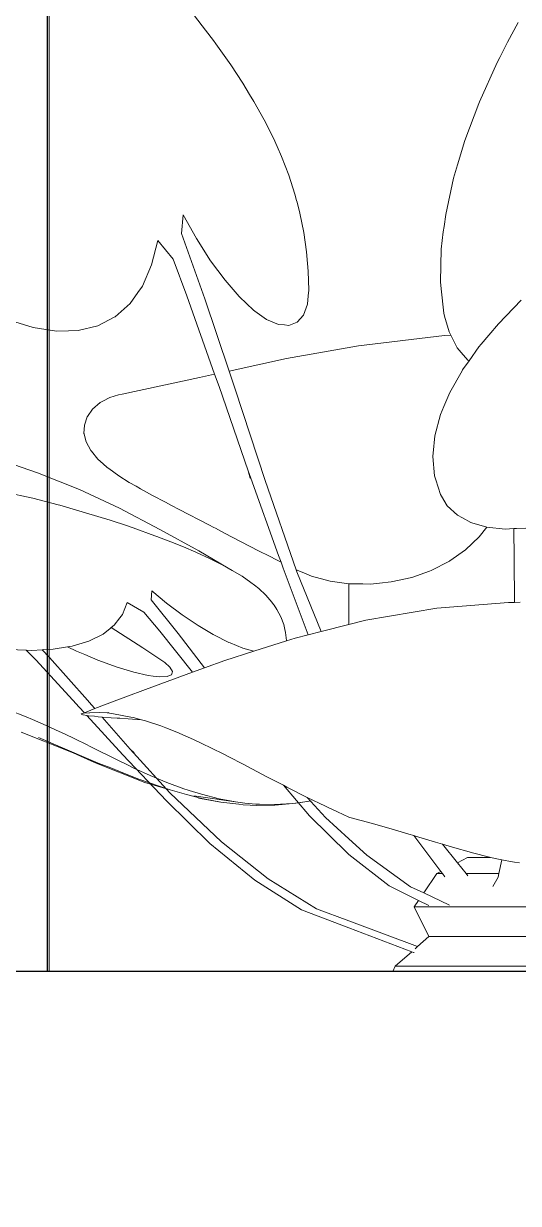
# Model space of a CAD drawing. Header units: inches. Extents: x 249 to 1192, y -18 to 440.
# Drawn here: x 638.7486 to 638.9311, y 264.2623 to 264.6975 of the extents above; entities that cross this region are included whole.
import ezdxf

# ---------------------------------------------------------------- set-up
doc = ezdxf.new("R2010")
doc.units = ezdxf.units.IN
doc.header["$MEASUREMENT"] = 0
doc.layers.add('DINDING', color=6, linetype='Continuous', lineweight=0)
doc.layers.add('VEGETASI', color=60, linetype='Continuous', lineweight=0)
doc.layers.add('KOLOM', color=5, linetype='Continuous')

# ---------------------------------------------------------------- blocks, each defined once
blk = doc.blocks.new('tanaman')
for p, q in [((585.40326, 360.1728), (585.39939, 360.18003)), ((585.51879, 360.1825), (585.51463, 360.17723)), ((585.51463, 360.17723), (585.51175, 360.17345)), ((585.40618, 360.16711), (585.40326, 360.1728)), ((585.51085, 360.17222), (585.50538, 360.16449)), ((585.51175, 360.17345), (585.51085, 360.17222)), ((585.40708, 360.16532), (585.40618, 360.16711)), ((585.41364, 360.15078), (585.40708, 360.16532)), ((585.50538, 360.16449), (585.50095, 360.15772)), ((585.50095, 360.15772), (585.49841, 360.15357)), ((585.49841, 360.15357), (585.49685, 360.15094)), ((585.41386, 360.15025), (585.41364, 360.15078)), ((585.41903, 360.13653), (585.41386, 360.15025)), ((585.49685, 360.15094), (585.49307, 360.14418)), ((585.49307, 360.14418), (585.48964, 360.13743)), ((585.42177, 360.12763), (585.41903, 360.13653)), ((585.48964, 360.13743), (585.48823, 360.13438)), ((585.48659, 360.13061), (585.48395, 360.12371)), ((585.48823, 360.13438), (585.48659, 360.13061)), ((585.42319, 360.12266), (585.42177, 360.12763)), ((585.42609, 360.10927), (585.42319, 360.12266)), ((585.48395, 360.12371), (585.48171, 360.11672)), ((585.48091, 360.11375), (585.47989, 360.10968)), ((585.48109, 360.11445), (585.48091, 360.11375)), ((585.48171, 360.11672), (585.48109, 360.11445)), ((585.42672, 360.10486), (585.42609, 360.10927)), ((585.47989, 360.10968), (585.47847, 360.1026)), ((585.518, 360.10035), (585.52293, 360.10912)), ((585.52293, 360.10912), (585.52354, 360.10227)), ((585.42698, 360.10286), (585.42672, 360.10486)), ((585.42772, 360.09648), (585.42698, 360.10286)), ((585.47847, 360.1026), (585.47746, 360.0955)), ((585.5128, 360.09222), (585.518, 360.10035)), ((585.51492, 360.0782), (585.52354, 360.10227)), ((585.42803, 360.08436), (585.42772, 360.09648)), ((585.53229, 360.09968), (585.52659, 360.09278)), ((585.53229, 360.09968), (585.53454, 360.09066)), ((585.47707, 360.0912), (585.47685, 360.0884)), ((585.47746, 360.0955), (585.47707, 360.0912)), ((585.50748, 360.08497), (585.5128, 360.09222)), ((585.52659, 360.09278), (585.52154, 360.07924)), ((585.47685, 360.0884), (585.47663, 360.08134)), ((585.53454, 360.09066), (585.53796, 360.08286)), ((585.42783, 360.08188), (585.42803, 360.08436)), ((585.50231, 360.079), (585.50748, 360.08497)), ((585.53796, 360.08286), (585.53964, 360.08047)), ((585.42678, 360.07287), (585.42783, 360.08188)), ((585.47663, 360.08134), (585.47682, 360.07919)), ((585.47682, 360.07919), (585.4771, 360.07615)), ((585.49701, 360.07399), (585.50217, 360.07883)), ((585.50217, 360.07883), (585.50231, 360.079)), ((585.50598, 360.05149), (585.51492, 360.0782)), ((585.52154, 360.07924), (585.5113, 360.05032)), ((585.53964, 360.08047), (585.54246, 360.07645)), ((585.40664, 360.06898), (585.39824, 360.07759)), ((585.4771, 360.07615), (585.47851, 360.07216)), ((585.49653, 360.07365), (585.49701, 360.07399)), ((585.54246, 360.07645), (585.54797, 360.07154)), ((585.42486, 360.06593), (585.42649, 360.07175)), ((585.42649, 360.07175), (585.42678, 360.07287)), ((585.47851, 360.07216), (585.48082, 360.06952)), ((585.48082, 360.06952), (585.48276, 360.06879)), ((585.48775, 360.06868), (585.49216, 360.07057)), ((585.49216, 360.07057), (585.49653, 360.07365)), ((585.54797, 360.07154), (585.54805, 360.0715)), ((585.54805, 360.0715), (585.5544, 360.06819)), ((585.57822, 360.06755), (585.58663, 360.0701)), ((585.41025, 360.06479), (585.40664, 360.06898)), ((585.42424, 360.06473), (585.42486, 360.06593)), ((585.48276, 360.06879), (585.48393, 360.06834)), ((585.48393, 360.06834), (585.48558, 360.0685)), ((585.48558, 360.0685), (585.48775, 360.06868)), ((585.5544, 360.06819), (585.56166, 360.06643)), ((585.56166, 360.06643), (585.5652, 360.06638)), ((585.5652, 360.06638), (585.56963, 360.06623)), ((585.56963, 360.06623), (585.57822, 360.06755)), ((585.41302, 360.06145), (585.41025, 360.06479)), ((585.41387, 360.06039), (585.41302, 360.06145)), ((585.42187, 360.06011), (585.42424, 360.06473)), ((585.42424, 360.06473), (585.42652, 360.06466)), ((585.42652, 360.06466), (585.45826, 360.06082)), ((585.45826, 360.06082), (585.48477, 360.05619)), ((585.4175, 360.05525), (585.41387, 360.06039)), ((585.4179, 360.05552), (585.42041, 360.0584)), ((585.42041, 360.0584), (585.42187, 360.06011)), ((585.4175, 360.05525), (585.41757, 360.0553)), ((585.41988, 360.0519), (585.4175, 360.05525)), ((585.41757, 360.0553), (585.4179, 360.05552)), ((585.48477, 360.05619), (585.50598, 360.05149)), ((585.42006, 360.05159), (585.41988, 360.0519)), ((585.42461, 360.04355), (585.42006, 360.05159)), ((585.50374, 360.04479), (585.50598, 360.05149)), ((585.5113, 360.05032), (585.50968, 360.04575)), ((585.5113, 360.05032), (585.51686, 360.04908)), ((585.51686, 360.04908), (585.54546, 360.043)), ((585.42685, 360.03837), (585.42461, 360.04355)), ((585.49266, 360.01114), (585.50374, 360.04479)), ((585.50968, 360.04575), (585.49891, 360.01469)), ((585.54546, 360.043), (585.54676, 360.04269)), ((585.54676, 360.04269), (585.54992, 360.0417)), ((585.54992, 360.0417), (585.55255, 360.04044)), ((585.55255, 360.04044), (585.55356, 360.03986)), ((585.55356, 360.03986), (585.55636, 360.03748)), ((585.42803, 360.03543), (585.42685, 360.03837)), ((585.43011, 360.02757), (585.42803, 360.03543)), ((585.55636, 360.03748), (585.55819, 360.03479)), ((585.55819, 360.03479), (585.5583, 360.03461)), ((585.5583, 360.03461), (585.55935, 360.03157)), ((585.55935, 360.03157), (585.55949, 360.02847)), ((585.4304, 360.025), (585.43011, 360.02757)), ((585.55893, 360.0263), (585.5587, 360.02534)), ((585.55945, 360.02834), (585.55893, 360.0263)), ((585.55949, 360.02847), (585.55945, 360.02834)), ((585.43052, 360.02383), (585.4304, 360.025)), ((585.43084, 360.02004), (585.43052, 360.02383)), ((585.55677, 360.02191), (585.55442, 360.01904)), ((585.55701, 360.02219), (585.55677, 360.02191)), ((585.5587, 360.02534), (585.55701, 360.02219)), ((585.4302, 360.01289), (585.43084, 360.02004)), ((585.55237, 360.01724), (585.55094, 360.01591)), ((585.55442, 360.01904), (585.55237, 360.01724)), ((585.59197, 360.01924), (585.57662, 360.01391)), ((585.42978, 360.01143), (585.4302, 360.01289)), ((585.49891, 360.01469), (585.49796, 360.01196)), ((585.49891, 360.01469), (585.49816, 360.01199)), ((585.55033, 360.0155), (585.54659, 360.01281)), ((585.55094, 360.01591), (585.55033, 360.0155)), ((585.57662, 360.01391), (585.56114, 360.00784)), ((585.42807, 360.00597), (585.42978, 360.01143)), ((585.48126, 359.9782), (585.49266, 360.01114)), ((585.49796, 360.01196), (585.4877, 359.98353)), ((585.49816, 360.01199), (585.49796, 360.01196)), ((585.54024, 360.00899), (585.53866, 360.00804)), ((585.54279, 360.01045), (585.54024, 360.00899)), ((585.54659, 360.01281), (585.54279, 360.01045)), ((585.42551, 360.00176), (585.42767, 360.0053)), ((585.42767, 360.0053), (585.42807, 360.00597)), ((585.53422, 360.00559), (585.52947, 360.0031)), ((585.53866, 360.00804), (585.53422, 360.00559)), ((585.56114, 360.00784), (585.54639, 360.00087)), ((585.57836, 360.00461), (585.56899, 360.00216)), ((585.58874, 360.00681), (585.57836, 360.00461)), ((585.42174, 359.9983), (585.42551, 360.00176)), ((585.52442, 360.00048), (585.51348, 359.99478)), ((585.52717, 360.00196), (585.52442, 360.00048)), ((585.52947, 360.0031), (585.52717, 360.00196)), ((585.54639, 360.00087), (585.53157, 359.99305)), ((585.56843, 360.002), (585.55893, 359.99925)), ((585.56899, 360.00216), (585.56843, 360.002)), ((585.41096, 359.99397), (585.41643, 359.99556)), ((585.41643, 359.99556), (585.41685, 359.99567)), ((585.41685, 359.99567), (585.41992, 359.99734)), ((585.41992, 359.99734), (585.42174, 359.9983)), ((585.5495, 359.99633), (585.54385, 359.99449)), ((585.54988, 359.99645), (585.5495, 359.99633)), ((585.55893, 359.99925), (585.54988, 359.99645)), ((585.39658, 359.99355), (585.39996, 359.99343)), ((585.39996, 359.99343), (585.40103, 359.99338)), ((585.40085, 359.98221), (585.40103, 359.99338)), ((585.40103, 359.99338), (585.40413, 359.99323)), ((585.40413, 359.99323), (585.41093, 359.99396)), ((585.41093, 359.99396), (585.41096, 359.99397)), ((585.41376, 359.99033), (585.41096, 359.99397)), ((585.50761, 359.99172), (585.50148, 359.98852)), ((585.51096, 359.99351), (585.50761, 359.99172)), ((585.51155, 359.99381), (585.51096, 359.99351)), ((585.51348, 359.99478), (585.51155, 359.99381)), ((585.53157, 359.99305), (585.51716, 359.98515)), ((585.54132, 359.99362), (585.53331, 359.99077)), ((585.54385, 359.99449), (585.54132, 359.99362)), ((585.4188, 359.98557), (585.41376, 359.99033)), ((585.50148, 359.98852), (585.4951, 359.98522)), ((585.52589, 359.98792), (585.52189, 359.9863)), ((585.53262, 359.99052), (585.52589, 359.98792)), ((585.53331, 359.99077), (585.53262, 359.99052)), ((585.42457, 359.98154), (585.4188, 359.98557)), ((585.4877, 359.98353), (585.4868, 359.98097)), ((585.49105, 359.98318), (585.48847, 359.98182)), ((585.4951, 359.98522), (585.49105, 359.98318)), ((585.51716, 359.98515), (585.50631, 359.97884)), ((585.51824, 359.98472), (585.51299, 359.98229)), ((585.5191, 359.98509), (585.51824, 359.98472)), ((585.52189, 359.9863), (585.5191, 359.98509)), ((585.40067, 359.96618), (585.40085, 359.98221)), ((585.42474, 359.98142), (585.42457, 359.98154)), ((585.43141, 359.978), (585.42474, 359.98142)), ((585.48606, 359.97886), (585.47676, 359.95423)), ((585.48126, 359.9782), (585.47906, 359.97731)), ((585.48101, 359.97748), (585.48126, 359.9782)), ((585.4868, 359.98097), (585.48606, 359.97886)), ((585.48847, 359.98182), (585.4868, 359.98097)), ((585.50631, 359.97884), (585.50482, 359.97799)), ((585.50875, 359.98016), (585.50631, 359.97884)), ((585.51299, 359.98229), (585.50875, 359.98016)), ((585.43213, 359.97775), (585.43141, 359.978)), ((585.43862, 359.97541), (585.43213, 359.97775)), ((585.44618, 359.97371), (585.43862, 359.97541)), ((585.45054, 359.97327), (585.44618, 359.97371)), ((585.46874, 359.97403), (585.46177, 359.97308)), ((585.47553, 359.97583), (585.46874, 359.97403)), ((585.47201, 359.95543), (585.48101, 359.97748)), ((585.47906, 359.97731), (585.47553, 359.97583)), ((585.5012, 359.9758), (585.49791, 359.97357)), ((585.50482, 359.97799), (585.5012, 359.9758)), ((585.45386, 359.97292), (585.45054, 359.97327)), ((585.45668, 359.97298), (585.45386, 359.97292)), ((585.46145, 359.97304), (585.45668, 359.97298)), ((585.46177, 359.97308), (585.46145, 359.97304)), ((585.46177, 359.97308), (585.46177, 359.95802)), ((585.49497, 359.97125), (585.4924, 359.9688)), ((585.49656, 359.97255), (585.49497, 359.97125)), ((585.49791, 359.97357), (585.49656, 359.97255)), ((585.529, 359.96583), (585.53446, 359.97038)), ((585.53446, 359.97038), (585.53477, 359.96709)), ((585.39863, 359.96623), (585.40067, 359.96618)), ((585.40067, 359.96618), (585.403, 359.96612)), ((585.42933, 359.96407), (585.403, 359.96612)), ((585.48941, 359.96513), (585.48837, 359.96357)), ((585.48959, 359.96539), (585.48941, 359.96513)), ((585.4902, 359.96624), (585.48959, 359.96539)), ((585.4924, 359.9688), (585.4902, 359.96624)), ((585.52328, 359.96153), (585.529, 359.96583)), ((585.52475, 359.95475), (585.53477, 359.96709)), ((585.54354, 359.96615), (585.5374, 359.96253)), ((585.54354, 359.96615), (585.54533, 359.96167)), ((585.45552, 359.95961), (585.42933, 359.96407)), ((585.48692, 359.96081), (585.48584, 359.95797)), ((585.48837, 359.96357), (585.48692, 359.96081)), ((585.51744, 359.95761), (585.52328, 359.96153)), ((585.5374, 359.96253), (585.53155, 359.95556)), ((585.54533, 359.96167), (585.54628, 359.96042)), ((585.46177, 359.95802), (585.45552, 359.95961)), ((585.47201, 359.95543), (585.46177, 359.95802)), ((585.48584, 359.95797), (585.4854, 359.95622)), ((585.51181, 359.9543), (585.51744, 359.95761)), ((585.53773, 359.94939), (585.54943, 359.95686)), ((585.54628, 359.96042), (585.54832, 359.95774)), ((585.54832, 359.95774), (585.54943, 359.95686)), ((585.54943, 359.95686), (585.54987, 359.95652)), ((585.54987, 359.95652), (585.55244, 359.95445)), ((585.47676, 359.95423), (585.47201, 359.95543)), ((585.48158, 359.95301), (585.47676, 359.95423)), ((585.48481, 359.95198), (585.48158, 359.95301)), ((585.48513, 359.95505), (585.48479, 359.95209)), ((585.48479, 359.95209), (585.48481, 359.95198)), ((585.49687, 359.94813), (585.48481, 359.95198)), ((585.4854, 359.95622), (585.48513, 359.95505)), ((585.50608, 359.9514), (585.51165, 359.9542)), ((585.51165, 359.9542), (585.51181, 359.9543)), ((585.51505, 359.94201), (585.52475, 359.95475)), ((585.53155, 359.95556), (585.51946, 359.94041)), ((585.55244, 359.95445), (585.55764, 359.95186)), ((585.49687, 359.94813), (585.50087, 359.9493)), ((585.50755, 359.94473), (585.49687, 359.94813)), ((585.50087, 359.9493), (585.50556, 359.9512)), ((585.50556, 359.9512), (585.50608, 359.9514)), ((585.53007, 359.9443), (585.53773, 359.94939)), ((585.55764, 359.95186), (585.55772, 359.95184)), ((585.55772, 359.95184), (585.56382, 359.95001)), ((585.5622, 359.94816), (585.55923, 359.94696)), ((585.56557, 359.94973), (585.5622, 359.94816)), ((585.56382, 359.95001), (585.56557, 359.94973)), ((585.56557, 359.94973), (585.57088, 359.94889)), ((585.57088, 359.94889), (585.57436, 359.94874)), ((585.57487, 359.94871), (585.57221, 359.94587)), ((585.57436, 359.94874), (585.57487, 359.94871)), ((585.57487, 359.94871), (585.57871, 359.94848)), ((585.57728, 359.94496), (585.58081, 359.94855)), ((585.57871, 359.94848), (585.58081, 359.94855)), ((585.58081, 359.94855), (585.58719, 359.94875)), ((585.51505, 359.94201), (585.50755, 359.94473)), ((585.5278, 359.94229), (585.52969, 359.944)), ((585.52969, 359.944), (585.53007, 359.9443)), ((585.55435, 359.94489), (585.54726, 359.94229)), ((585.55923, 359.94696), (585.55435, 359.94489)), ((585.57221, 359.94587), (585.55814, 359.93006)), ((585.56354, 359.93006), (585.57728, 359.94496)), ((585.51946, 359.94041), (585.51505, 359.94201)), ((585.53345, 359.93533), (585.51946, 359.94041)), ((585.52683, 359.94065), (585.5278, 359.94229)), ((585.52696, 359.94025), (585.52683, 359.94065)), ((585.52719, 359.93946), (585.52696, 359.94025)), ((585.5273, 359.93943), (585.52719, 359.93946)), ((585.52884, 359.93878), (585.5273, 359.93943)), ((585.53401, 359.93899), (585.53175, 359.93867)), ((585.53585, 359.93919), (585.53401, 359.93899)), ((585.54106, 359.94039), (585.53585, 359.93919)), ((585.54719, 359.94227), (585.54106, 359.94039)), ((585.54726, 359.94229), (585.54719, 359.94227)), ((585.53175, 359.93867), (585.52884, 359.93878)), ((585.54733, 359.93006), (585.53345, 359.93533)), ((585.02098, 359.92392), (585.02734, 359.92648)), ((585.55543, 359.92698), (585.54733, 359.93006)), ((585.55666, 359.92839), (585.55543, 359.92698)), ((585.55934, 359.92548), (585.55543, 359.92698)), ((585.55814, 359.93006), (585.55666, 359.92839)), ((585.55934, 359.92548), (585.56122, 359.92755)), ((585.56122, 359.92755), (585.56354, 359.93006)), ((585.01481, 359.92128), (585.01865, 359.92294)), ((585.01865, 359.92294), (585.02098, 359.92392)), ((585.53678, 359.92247), (585.53114, 359.9206)), ((585.53831, 359.92287), (585.53678, 359.92247)), ((585.54141, 359.92369), (585.53831, 359.92287)), ((585.53831, 359.92287), (585.54315, 359.92318)), ((585.54215, 359.92385), (585.54141, 359.92369)), ((585.54865, 359.92506), (585.54215, 359.92385)), ((585.55273, 359.92388), (585.54243, 359.91208)), ((585.54315, 359.92318), (585.54626, 359.92347)), ((585.54522, 359.90993), (585.55844, 359.92448)), ((585.54626, 359.92347), (585.54724, 359.92353)), ((585.54724, 359.92353), (585.54941, 359.92361)), ((585.5501, 359.92532), (585.54865, 359.92506)), ((585.54941, 359.92361), (585.55273, 359.92388)), ((585.5501, 359.92532), (585.55059, 359.92556)), ((585.55095, 359.92544), (585.5501, 359.92532)), ((585.55095, 359.92544), (585.55059, 359.92556)), ((585.55376, 359.92558), (585.55095, 359.92544)), ((585.55273, 359.92388), (585.55431, 359.92401)), ((585.55734, 359.9255), (585.55376, 359.92558)), ((585.55431, 359.92401), (585.55555, 359.92421)), ((585.55555, 359.92421), (585.5578, 359.92438)), ((585.55744, 359.92549), (585.55734, 359.9255)), ((585.55969, 359.92526), (585.55744, 359.92549)), ((585.5578, 359.92438), (585.55844, 359.92448)), ((585.55844, 359.92448), (585.5598, 359.9247)), ((585.5601, 359.9252), (585.55934, 359.92548)), ((585.5601, 359.9252), (585.55969, 359.92526)), ((585.5598, 359.9247), (585.55987, 359.92471)), ((585.55987, 359.92471), (585.5605, 359.925)), ((585.56041, 359.92506), (585.5601, 359.9252)), ((585.5605, 359.925), (585.56041, 359.92506)), ((585.00314, 359.91588), (585.00692, 359.91768)), ((585.00692, 359.91768), (585.00886, 359.91859)), ((585.00886, 359.91859), (585.01481, 359.92128)), ((585.02293, 359.91825), (585.01448, 359.91494)), ((585.52525, 359.91829), (585.5191, 359.91558)), ((585.52931, 359.91994), (585.52525, 359.91829)), ((585.53114, 359.9206), (585.52931, 359.91994)), ((584.987, 359.90781), (584.99767, 359.91319)), ((584.99767, 359.91319), (584.99858, 359.91364)), ((584.9979, 359.90829), (585.0165, 359.9164)), ((584.99858, 359.91364), (585.00314, 359.91588)), ((585.01393, 359.91472), (585.00374, 359.91063)), ((585.01448, 359.91494), (585.01393, 359.91472)), ((585.51578, 359.91405), (585.51269, 359.91253)), ((585.5191, 359.91558), (585.51578, 359.91405)), ((584.99588, 359.90708), (585.00374, 359.91063)), ((584.99901, 359.90874), (584.9979, 359.90829)), ((585.00374, 359.91063), (584.99901, 359.90874)), ((585.50605, 359.90918), (585.50077, 359.90646)), ((585.50772, 359.91005), (585.50605, 359.90918)), ((585.51269, 359.91253), (585.50772, 359.91005)), ((585.54117, 359.91066), (585.5278, 359.8959)), ((585.52906, 359.89292), (585.54522, 359.90993)), ((585.54243, 359.91208), (585.54102, 359.91068)), ((585.54102, 359.91068), (585.54117, 359.91066)), ((585.54243, 359.91208), (585.54117, 359.91066)), ((584.97535, 359.90234), (584.98129, 359.90504)), ((584.99588, 359.90708), (584.97728, 359.8997)), ((584.98129, 359.90504), (584.98156, 359.90517)), ((584.98156, 359.90517), (584.9837, 359.9062)), ((584.9837, 359.9062), (584.987, 359.90781)), ((584.9898, 359.90511), (584.98476, 359.90306)), ((584.99444, 359.90692), (584.9898, 359.90511)), ((584.9979, 359.90829), (584.99444, 359.90692)), ((585.49917, 359.90561), (585.49206, 359.90189)), ((585.50077, 359.90646), (585.49917, 359.90561)), ((584.96289, 359.89744), (584.96921, 359.89978)), ((584.96796, 359.89703), (584.97728, 359.8997)), ((584.96921, 359.89978), (584.97535, 359.90234)), ((584.97943, 359.90099), (584.97556, 359.89957)), ((584.98476, 359.90306), (584.97943, 359.90099)), ((585.49206, 359.90189), (585.48593, 359.8987)), ((584.94983, 359.89373), (584.95642, 359.8954)), ((584.95642, 359.8954), (584.96092, 359.89679)), ((584.96092, 359.89679), (584.96132, 359.89692)), ((584.96092, 359.89679), (584.96132, 359.89692)), ((584.96092, 359.89679), (584.96132, 359.89692)), ((584.96092, 359.89679), (584.96132, 359.89692)), ((584.96092, 359.89679), (584.96132, 359.89692)), ((584.96092, 359.89679), (584.96128, 359.89687)), ((584.96128, 359.89687), (584.96132, 359.89692)), ((584.96132, 359.89692), (584.96289, 359.89744)), ((584.96796, 359.89703), (584.96188, 359.89527)), ((584.97382, 359.89896), (584.96796, 359.89703)), ((584.97413, 359.89907), (584.97382, 359.89896)), ((584.97556, 359.89957), (584.97413, 359.89907)), ((585.48593, 359.8987), (585.47627, 359.88742)), ((585.48473, 359.89807), (585.47717, 359.89424)), ((585.48593, 359.8987), (585.48473, 359.89807)), ((584.91589, 359.89296), (584.92079, 359.89228)), ((584.92047, 359.89226), (584.91589, 359.89296)), ((584.92265, 359.89197), (584.92047, 359.89226)), ((584.92079, 359.89228), (584.92276, 359.89204)), ((584.92936, 359.89138), (584.92265, 359.89197)), ((584.92276, 359.89204), (584.92959, 359.89161)), ((584.93605, 359.8913), (584.92936, 359.89138)), ((584.92959, 359.89161), (584.93501, 359.8917)), ((584.93501, 359.8917), (584.93639, 359.89178)), ((584.93839, 359.89139), (584.93605, 359.8913)), ((584.93639, 359.89178), (584.94037, 359.89214)), ((584.941, 359.89156), (584.93839, 359.89139)), ((584.94383, 359.89263), (584.94037, 359.89214)), ((584.94267, 359.89171), (584.941, 359.89156)), ((584.94921, 359.89254), (584.94267, 359.89171)), ((584.95922, 359.89478), (584.94383, 359.89263)), ((584.94383, 359.89263), (584.94983, 359.89373)), ((584.94921, 359.89254), (584.95744, 359.89396)), ((584.95562, 359.89375), (584.94921, 359.89254)), ((584.95681, 359.89402), (584.95562, 359.89375)), ((584.96188, 359.89527), (584.95681, 359.89402)), ((585.47041, 359.88689), (585.47717, 359.89424)), ((585.47717, 359.89424), (585.47048, 359.89097)), ((585.46147, 359.88681), (585.45308, 359.88457)), ((585.46177, 359.88695), (585.46147, 359.88681)), ((585.46603, 359.88889), (585.46177, 359.88695)), ((585.46177, 359.87897), (585.47041, 359.88689)), ((585.47627, 359.88742), (585.46202, 359.87338)), ((585.46943, 359.89046), (585.46603, 359.88889)), ((585.47048, 359.89097), (585.46943, 359.89046)), ((585.45308, 359.88457), (585.44499, 359.88226)), ((585.43788, 359.88016), (585.42788, 359.86694)), ((585.43723, 359.87997), (585.42982, 359.87774)), ((585.43766, 359.88009), (585.43723, 359.87997)), ((585.43788, 359.88016), (585.43766, 359.88009)), ((585.43964, 359.88066), (585.43788, 359.88016)), ((585.44499, 359.88226), (585.43964, 359.88066)), ((585.45517, 359.87291), (585.46177, 359.87897)), ((585.41616, 359.8738), (585.40996, 359.87222)), ((585.41743, 359.87413), (585.41616, 359.8738)), ((585.42279, 359.87566), (585.41743, 359.87413)), ((585.42178, 359.87017), (585.42729, 359.87699)), ((585.42729, 359.87699), (585.42279, 359.87566)), ((585.42982, 359.87774), (585.42729, 359.87699)), ((585.50878, 359.87784), (585.4916, 359.86421)), ((585.49651, 359.86368), (585.51305, 359.87724)), ((585.40079, 359.87041), (585.39892, 359.87017)), ((585.40288, 359.87074), (585.40079, 359.87041)), ((585.40421, 359.87099), (585.40288, 359.87074)), ((585.4054, 359.87124), (585.40421, 359.87099)), ((585.40956, 359.87214), (585.4054, 359.87124)), ((585.4054, 359.87124), (585.40646, 359.86614)), ((585.40996, 359.87222), (585.40956, 359.87214)), ((585.41807, 359.87214), (585.40956, 359.87214)), ((585.42178, 359.87017), (585.41807, 359.87214)), ((585.41852, 359.86614), (585.42178, 359.87017)), ((585.43905, 359.8613), (585.45517, 359.87291)), ((585.46177, 359.87319), (585.44692, 359.86164)), ((585.46202, 359.87338), (585.46177, 359.87319)), ((585.40646, 359.86614), (585.40673, 359.86485)), ((585.41852, 359.86614), (585.40646, 359.86614)), ((585.41789, 359.86537), (585.41852, 359.86614)), ((585.42728, 359.86614), (585.42639, 359.86497)), ((585.42788, 359.86694), (585.42728, 359.86614)), ((585.42938, 359.86614), (585.42728, 359.86614)), ((585.42938, 359.86614), (585.42788, 359.86694)), ((585.4342, 359.85903), (585.42938, 359.86614)), ((585.40673, 359.86485), (585.4087, 359.86141)), ((585.4342, 359.85903), (585.43905, 359.8613)), ((585.44692, 359.86164), (585.4361, 359.85622)), ((585.4916, 359.86421), (585.47374, 359.85319)), ((585.47928, 359.85279), (585.49651, 359.86368)), ((585.42464, 359.85455), (585.4342, 359.85903)), ((585.4361, 359.85622), (585.43234, 359.85434)), ((585.4377, 359.85385), (585.4361, 359.85622)), ((585.35454, 359.85385), (585.4377, 359.85385)), ((585.43228, 359.84293), (585.4377, 359.85385)), ((585.47374, 359.85319), (585.46177, 359.84871)), ((585.46177, 359.84612), (585.47928, 359.85279)), ((585.46177, 359.84871), (585.43645, 359.83924)), ((585.43864, 359.8373), (585.46177, 359.84612)), ((585.43228, 359.84293), (585.35996, 359.84293)), ((585.43645, 359.83924), (585.43228, 359.84293)), ((585.43735, 359.83845), (585.43645, 359.83924)), ((585.43779, 359.83705), (585.43797, 359.83705)), ((585.43797, 359.83705), (585.43864, 359.8373)), ((585.44469, 359.83195), (585.43864, 359.8373)), ((585.44469, 359.83195), (585.35281, 359.83195)), ((585.44564, 359.83006), (585.44469, 359.83195)), ((585.44564, 359.83006), (585.35246, 359.83006)), ((585.44564, 359.83006), (585.46177, 359.83006))]:
    blk.add_line(p, q)
for points in [[(585.50878, 359.87784), (585.5278, 359.8959)], [(585.51305, 359.87724), (585.52906, 359.89292)]]:
    blk.add_lwpolyline(points)
blk = doc.blocks.new('tampak depan')
at = {"layer": 'DINDING'}
for points in [[(728.67292, 339.17691), (728.67292, 342.07691), (724.44792, 342.07691), (724.44792, 339.17691)], [(722.8974, 339.02691), (722.8974, 339.17691), (726.2974, 339.17691), (726.2974, 339.02691)], [(725.9474, 339.17691), (724.2474, 339.17691)]]:
    blk.add_lwpolyline(points, dxfattribs=at)
at = {"layer": 'KOLOM'}
for points in [[(724.4474, 339.17691), (724.4474, 342.07691)], [(725.9474, 339.17691), (723.10359, 339.17691)]]:
    blk.add_lwpolyline(points, dxfattribs=at)
at = {"layer": 'VEGETASI', "xscale": -1}
for p in [(1309.46052, -20.65314), (1310.02029, -20.65314)]:
    blk.add_blockref('tanaman', p, dxfattribs=at)

msp = doc.modelspace()

# ---------------------------------------------------------------- block references
at = {"layer": 'KOLOM'}
msp.add_blockref('tampak depan', (-85.68993, -74.82902), dxfattribs=at)

doc.saveas('drawing.dxf')
